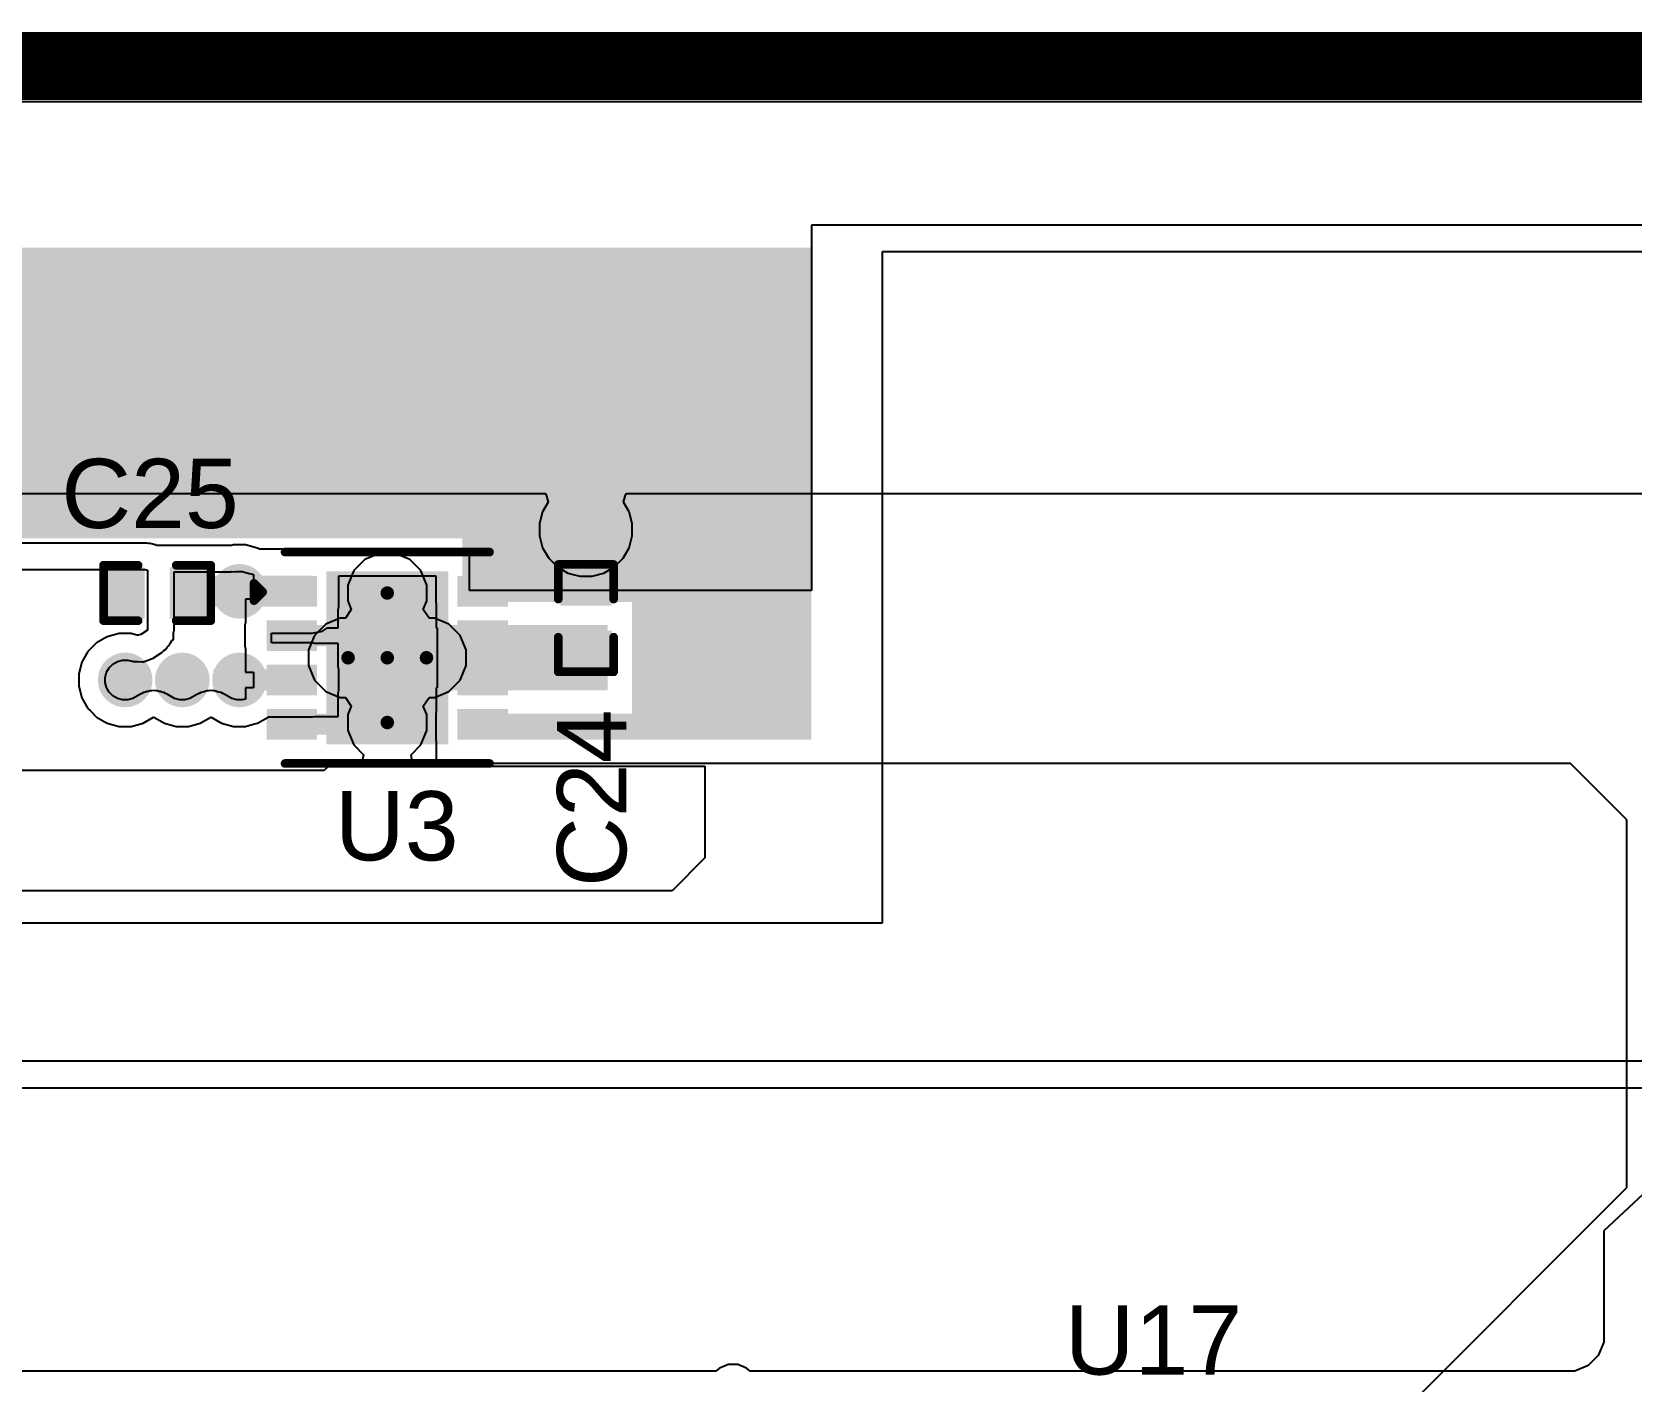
# Model space of a CAD drawing. Header units: millimetres. Extents: x -1.62 to 7.16, y -0.1 to 4.29.
# Drawn here: x 2.41 to 3.334, y 3.496 to 4.276 of the extents above; entities that cross this region are included whole.
import ezdxf

# ---------------------------------------------------------------- set-up
doc = ezdxf.new("R2010")
doc.units = ezdxf.units.MM
doc.header["$MEASUREMENT"] = 0
for name, color, linetype in [('BottomLayer', 5, 'Continuous'), ('BottomSolder', 6, 'Continuous'), ('Mechanical2', 216, 'Continuous'), ('MultiLayer', 9, 'Continuous'), ('PadHoleLayer', 156, 'Continuous'), ('TopLayer', 1, 'Continuous'), ('TopOverlay', 2, 'Continuous'), ('TopPaste', 8, 'Continuous'), ('TopSolder', 216, 'Continuous'), ('ViaHoleLayer', 16, 'Continuous')]:
    doc.layers.add(name, color=color, linetype=linetype)
doc.styles.add('Arial', font='', dxfattribs={"height": 0.2})
doc.styles.get('Arial').set_extended_font_data('Arial')

# ---------------------------------------------------------------- blocks, each defined once
blk = doc.blocks.new('8_SON__3_3__83')
at = {"layer": 'BottomLayer'}
h = blk.add_hatch(color=5, dxfattribs=at)
edge = h.paths.add_edge_path()
edge.add_arc((0, 0.0374), 0.00787, 0, 360)
h = blk.add_hatch(color=5, dxfattribs=at)
edge = h.paths.add_edge_path()
edge.add_arc((-0.02264, 0), 0.00787, 0, 360)
h = blk.add_hatch(color=5, dxfattribs=at)
edge = h.paths.add_edge_path()
edge.add_arc((0, 0), 0.00787, 0, 360)
h = blk.add_hatch(color=5, dxfattribs=at)
edge = h.paths.add_edge_path()
edge.add_arc((0.02264, 0), 0.00787, 0, 360)
h = blk.add_hatch(color=5, dxfattribs=at)
edge = h.paths.add_edge_path()
edge.add_arc((0, -0.0374), 0.00787, 0, 360)
at = {"layer": 'BottomSolder'}
h = blk.add_hatch(color=6, dxfattribs=at)
edge = h.paths.add_edge_path()
edge.add_arc((0, 0.0374), 0.00787, 0, 360)
h = blk.add_hatch(color=6, dxfattribs=at)
edge = h.paths.add_edge_path()
edge.add_arc((-0.02264, 0), 0.00787, 0, 360)
h = blk.add_hatch(color=6, dxfattribs=at)
edge = h.paths.add_edge_path()
edge.add_arc((0, 0), 0.00787, 0, 360)
h = blk.add_hatch(color=6, dxfattribs=at)
edge = h.paths.add_edge_path()
edge.add_arc((0.02264, 0), 0.00787, 0, 360)
h = blk.add_hatch(color=6, dxfattribs=at)
edge = h.paths.add_edge_path()
edge.add_arc((0, -0.0374), 0.00787, 0, 360)
at = {"layer": 'MultiLayer'}
h = blk.add_hatch(color=9, dxfattribs=at)
edge = h.paths.add_edge_path()
edge.add_arc((0, 0.0374), 0.00787, 0, 360)
h = blk.add_hatch(color=9, dxfattribs=at)
edge = h.paths.add_edge_path()
edge.add_arc((-0.02264, 0), 0.00787, 0, 360)
h = blk.add_hatch(color=9, dxfattribs=at)
edge = h.paths.add_edge_path()
edge.add_arc((0, 0), 0.00787, 0, 360)
h = blk.add_hatch(color=9, dxfattribs=at)
edge = h.paths.add_edge_path()
edge.add_arc((0.02264, 0), 0.00787, 0, 360)
h = blk.add_hatch(color=9, dxfattribs=at)
edge = h.paths.add_edge_path()
edge.add_arc((0, -0.0374), 0.00787, 0, 360)
at = {"layer": 'PadHoleLayer'}
h = blk.add_hatch(color=156, dxfattribs=at)
edge = h.paths.add_edge_path()
edge.add_arc((0, 0.0374), 0.00394, 0, 360)
h = blk.add_hatch(color=156, dxfattribs=at)
edge = h.paths.add_edge_path()
edge.add_arc((-0.02264, 0), 0.00394, 0, 360)
h = blk.add_hatch(color=156, dxfattribs=at)
edge = h.paths.add_edge_path()
edge.add_arc((0, 0), 0.00394, 0, 360)
h = blk.add_hatch(color=156, dxfattribs=at)
edge = h.paths.add_edge_path()
edge.add_arc((0.02264, 0), 0.00394, 0, 360)
h = blk.add_hatch(color=156, dxfattribs=at)
edge = h.paths.add_edge_path()
edge.add_arc((0, -0.0374), 0.00394, 0, 360)
at = {"layer": 'TopLayer'}
for points in [[(-0.03248, 0.04724), (0.03248, 0.04724), (0.03248, -0.04724), (-0.03248, -0.04724)], [(-0.06693, 0.04449), (-0.04331, 0.04449), (-0.04331, 0.03228), (-0.06693, 0.03228)], [(0.04331, 0.04449), (0.06693, 0.04449), (0.06693, 0.03228), (0.04331, 0.03228)], [(-0.06693, 0.0189), (-0.04331, 0.0189), (-0.04331, 0.00669), (-0.06693, 0.00669)], [(0.04331, 0.0189), (0.06693, 0.0189), (0.06693, 0.00669), (0.04331, 0.00669)], [(-0.06693, -0.00669), (-0.04331, -0.00669), (-0.04331, -0.0189), (-0.06693, -0.0189)], [(0.04331, -0.00669), (0.06693, -0.00669), (0.06693, -0.0189), (0.04331, -0.0189)], [(-0.06693, -0.03228), (-0.04331, -0.03228), (-0.04331, -0.04449), (-0.06693, -0.04449)], [(0.04331, -0.03228), (0.06693, -0.03228), (0.06693, -0.04449), (0.04331, -0.04449)]]:
    blk.add_hatch(color=1, dxfattribs=at).paths.add_polyline_path(points)
h = blk.add_hatch(color=1, dxfattribs=at)
edge = h.paths.add_edge_path()
edge.add_arc((0, 0.0374), 0.00787, 0, 360)
h = blk.add_hatch(color=1, dxfattribs=at)
edge = h.paths.add_edge_path()
edge.add_arc((-0.02264, 0), 0.00787, 0, 360)
h = blk.add_hatch(color=1, dxfattribs=at)
edge = h.paths.add_edge_path()
edge.add_arc((0, 0), 0.00787, 0, 360)
h = blk.add_hatch(color=1, dxfattribs=at)
edge = h.paths.add_edge_path()
edge.add_arc((0.02264, 0), 0.00787, 0, 360)
h = blk.add_hatch(color=1, dxfattribs=at)
edge = h.paths.add_edge_path()
edge.add_arc((0, -0.0374), 0.00787, 0, 360)
at = {"layer": 'TopPaste'}
for points in [[(-0.03248, 0.04724), (0.03248, 0.04724), (0.03248, -0.04724), (-0.03248, -0.04724)], [(-0.06693, 0.04449), (-0.04331, 0.04449), (-0.04331, 0.03228), (-0.06693, 0.03228)], [(0.04331, 0.04449), (0.06693, 0.04449), (0.06693, 0.03228), (0.04331, 0.03228)], [(-0.06693, 0.0189), (-0.04331, 0.0189), (-0.04331, 0.00669), (-0.06693, 0.00669)], [(0.04331, 0.0189), (0.06693, 0.0189), (0.06693, 0.00669), (0.04331, 0.00669)], [(-0.06693, -0.00669), (-0.04331, -0.00669), (-0.04331, -0.0189), (-0.06693, -0.0189)], [(0.04331, -0.00669), (0.06693, -0.00669), (0.06693, -0.0189), (0.04331, -0.0189)], [(-0.06693, -0.03228), (-0.04331, -0.03228), (-0.04331, -0.04449), (-0.06693, -0.04449)], [(0.04331, -0.03228), (0.06693, -0.03228), (0.06693, -0.04449), (0.04331, -0.04449)]]:
    blk.add_hatch(color=8, dxfattribs=at).paths.add_polyline_path(points)
at = {"layer": 'TopSolder'}
for points in [[(-0.06968, 0.04724), (-0.04055, 0.04724), (-0.04055, 0.02953), (-0.06968, 0.02953)], [(-0.03524, 0.05), (0.03524, 0.05), (0.03524, -0.05), (-0.03524, -0.05)], [(0.04055, 0.04724), (0.06968, 0.04724), (0.06968, 0.02953), (0.04055, 0.02953)], [(-0.06968, 0.02165), (-0.04055, 0.02165), (-0.04055, 0.00394), (-0.06968, 0.00394)], [(0.04055, 0.02165), (0.06968, 0.02165), (0.06968, 0.00394), (0.04055, 0.00394)], [(-0.06968, -0.00394), (-0.04055, -0.00394), (-0.04055, -0.02165), (-0.06968, -0.02165)], [(0.04055, -0.00394), (0.06968, -0.00394), (0.06968, -0.02165), (0.04055, -0.02165)], [(-0.06968, -0.02953), (-0.04055, -0.02953), (-0.04055, -0.04724), (-0.06968, -0.04724)], [(0.04055, -0.02953), (0.06968, -0.02953), (0.06968, -0.04724), (0.04055, -0.04724)]]:
    blk.add_hatch(color=216, dxfattribs=at).paths.add_polyline_path(points)
h = blk.add_hatch(color=216, dxfattribs=at)
edge = h.paths.add_edge_path()
edge.add_arc((0, 0.0374), 0.00787, 0, 360)
h = blk.add_hatch(color=216, dxfattribs=at)
edge = h.paths.add_edge_path()
edge.add_arc((-0.02264, 0), 0.00787, 0, 360)
h = blk.add_hatch(color=216, dxfattribs=at)
edge = h.paths.add_edge_path()
edge.add_arc((0, 0), 0.00787, 0, 360)
h = blk.add_hatch(color=216, dxfattribs=at)
edge = h.paths.add_edge_path()
edge.add_arc((0.02264, 0), 0.00787, 0, 360)
h = blk.add_hatch(color=216, dxfattribs=at)
edge = h.paths.add_edge_path()
edge.add_arc((0, -0.0374), 0.00787, 0, 360)
at = {"layer": 'TopOverlay', "const_width": 0.005}
for points in [[(-0.05906, 0.06106), (0.05906, 0.06106)], [(-0.077, 0.033), (-0.077, 0.043)], [(-0.077, 0.043), (-0.072, 0.038)], [(-0.077, 0.033), (-0.072, 0.038)], [(-0.05906, -0.06105), (0.05906, -0.06105)]]:
    blk.add_lwpolyline(points, dxfattribs=at)
at = {"layer": 'TopOverlay', "const_width": 0.0025}
for points in [[(-0.06031, 0.06106, 1), (-0.05781, 0.06106, 1)], [(0.05781, 0.06106, 1), (0.06031, 0.06106, 1)], [(-0.07825, 0.043, 1), (-0.07575, 0.043, 1)], [(-0.07825, 0.043, 1), (-0.07575, 0.043, 1)], [(-0.07325, 0.038, 1), (-0.07075, 0.038, 1)], [(-0.07325, 0.038, 1), (-0.07075, 0.038, 1)], [(-0.07825, 0.033, 1), (-0.07575, 0.033, 1)], [(-0.07825, 0.033, 1), (-0.07575, 0.033, 1)], [(-0.06031, -0.06105, 1), (-0.05781, -0.06105, 1)], [(0.05781, -0.06105, 1), (0.06031, -0.06105, 1)]]:
    blk.add_lwpolyline(points, format="xyb", close=True, dxfattribs=at)
blk = doc.blocks.new('C___0402_207')
at = {"layer": 'TopLayer'}
for points in [[(-0.0275, -0.0125), (-0.0275, 0.0125), (-0.0095, 0.0125), (-0.0095, -0.0125)], [(0.0095, -0.0125), (0.0095, 0.0125), (0.0275, 0.0125), (0.0275, -0.0125)]]:
    blk.add_hatch(color=1, dxfattribs=at).paths.add_polyline_path(points)
at = {"layer": 'TopPaste'}
for points in [[(-0.0275, -0.0125), (-0.0275, 0.0125), (-0.0095, 0.0125), (-0.0095, -0.0125)], [(0.0095, -0.0125), (0.0095, 0.0125), (0.0275, 0.0125), (0.0275, -0.0125)]]:
    blk.add_hatch(color=8, dxfattribs=at).paths.add_polyline_path(points)
at = {"layer": 'TopSolder'}
for points in [[(-0.02986, -0.01486), (-0.02986, 0.01486), (-0.00714, 0.01486), (-0.00714, -0.01486)], [(0.00714, -0.01486), (0.00714, 0.01486), (0.02986, 0.01486), (0.02986, -0.01486)]]:
    blk.add_hatch(color=216, dxfattribs=at).paths.add_polyline_path(points)
at = {"layer": 'TopOverlay', "const_width": 0.005}
for points in [[(-0.031, 0.016), (-0.011, 0.016)], [(-0.031, -0.016), (-0.031, 0.016)], [(0.011, 0.016), (0.031, 0.016)], [(0.031, -0.016), (0.031, 0.016)], [(-0.031, -0.016), (-0.011, -0.016)], [(0.011, -0.016), (0.031, -0.016)]]:
    blk.add_lwpolyline(points, dxfattribs=at)
at = {"layer": 'TopOverlay', "const_width": 0.0025}
for points in [[(-0.03225, 0.016, 1), (-0.02975, 0.016, 1)], [(-0.03225, 0.016, 1), (-0.02975, 0.016, 1)], [(-0.01225, 0.016, 1), (-0.00975, 0.016, 1)], [(0.00975, 0.016, 1), (0.01225, 0.016, 1)], [(0.02975, 0.016, 1), (0.03225, 0.016, 1)], [(0.02975, 0.016, 1), (0.03225, 0.016, 1)], [(-0.03225, -0.016, 1), (-0.02975, -0.016, 1)], [(-0.03225, -0.016, 1), (-0.02975, -0.016, 1)], [(-0.01225, -0.016, 1), (-0.00975, -0.016, 1)], [(0.00975, -0.016, 1), (0.01225, -0.016, 1)], [(0.02975, -0.016, 1), (0.03225, -0.016, 1)], [(0.02975, -0.016, 1), (0.03225, -0.016, 1)]]:
    blk.add_lwpolyline(points, format="xyb", close=True, dxfattribs=at)
blk = doc.blocks.new('C___0402_208')
at = {"layer": 'TopLayer'}
for points in [[(-0.0275, -0.0125), (-0.0275, 0.0125), (-0.0095, 0.0125), (-0.0095, -0.0125)], [(0.0095, -0.0125), (0.0095, 0.0125), (0.0275, 0.0125), (0.0275, -0.0125)]]:
    blk.add_hatch(color=1, dxfattribs=at).paths.add_polyline_path(points)
at = {"layer": 'TopPaste'}
for points in [[(-0.0275, -0.0125), (-0.0275, 0.0125), (-0.0095, 0.0125), (-0.0095, -0.0125)], [(0.0095, -0.0125), (0.0095, 0.0125), (0.0275, 0.0125), (0.0275, -0.0125)]]:
    blk.add_hatch(color=8, dxfattribs=at).paths.add_polyline_path(points)
at = {"layer": 'TopSolder'}
for points in [[(-0.02986, -0.01486), (-0.02986, 0.01486), (-0.00714, 0.01486), (-0.00714, -0.01486)], [(0.00714, -0.01486), (0.00714, 0.01486), (0.02986, 0.01486), (0.02986, -0.01486)]]:
    blk.add_hatch(color=216, dxfattribs=at).paths.add_polyline_path(points)
at = {"layer": 'TopOverlay', "const_width": 0.005}
for points in [[(-0.011, 0.016), (-0.031, 0.016)], [(-0.031, -0.016), (-0.031, 0.016)], [(0.031, 0.016), (0.011, 0.016)], [(0.031, -0.016), (0.031, 0.016)], [(-0.011, -0.016), (-0.031, -0.016)], [(0.031, -0.016), (0.011, -0.016)]]:
    blk.add_lwpolyline(points, dxfattribs=at)
at = {"layer": 'TopOverlay', "const_width": 0.0025}
for points in [[(-0.03225, 0.016, 1), (-0.02975, 0.016, 1)], [(-0.03225, 0.016, 1), (-0.02975, 0.016, 1)], [(-0.01225, 0.016, 1), (-0.00975, 0.016, 1)], [(0.00975, 0.016, 1), (0.01225, 0.016, 1)], [(0.02975, 0.016, 1), (0.03225, 0.016, 1)], [(0.02975, 0.016, 1), (0.03225, 0.016, 1)], [(-0.03225, -0.016, 1), (-0.02975, -0.016, 1)], [(-0.03225, -0.016, 1), (-0.02975, -0.016, 1)], [(-0.01225, -0.016, 1), (-0.00975, -0.016, 1)], [(0.00975, -0.016, 1), (0.01225, -0.016, 1)], [(0.02975, -0.016, 1), (0.03225, -0.016, 1)], [(0.02975, -0.016, 1), (0.03225, -0.016, 1)]]:
    blk.add_lwpolyline(points, format="xyb", close=True, dxfattribs=at)

msp = doc.modelspace()

# ---------------------------------------------------------------- hatches: boundary and pattern name
at = {"layer": 'BottomLayer'}
h = msp.add_hatch(color=5, dxfattribs=at)
edge = h.paths.add_edge_path()
edge.add_arc((2.72974, 3.988), 0.01181, 0, 360)
h = msp.add_hatch(color=5, dxfattribs=at)
edge = h.paths.add_edge_path()
edge.add_arc((2.52965, 3.95243), 0.01181, 0, 360)
h = msp.add_hatch(color=5, dxfattribs=at)
edge = h.paths.add_edge_path()
edge.add_arc((2.46356, 3.90125), 0.01181, 0, 360)
h = msp.add_hatch(color=5, dxfattribs=at)
edge = h.paths.add_edge_path()
edge.add_arc((2.49656, 3.90125), 0.01181, 0, 360)
h = msp.add_hatch(color=5, dxfattribs=at)
edge = h.paths.add_edge_path()
edge.add_arc((2.52965, 3.90125), 0.01181, 0, 360)
at = {"layer": 'BottomSolder'}
h = msp.add_hatch(color=6, dxfattribs=at)
edge = h.paths.add_edge_path()
edge.add_arc((2.72974, 3.988), 0.01581, 0, 360)
h = msp.add_hatch(color=6, dxfattribs=at)
edge = h.paths.add_edge_path()
edge.add_arc((2.52965, 3.95243), 0.01581, 0, 360)
h = msp.add_hatch(color=6, dxfattribs=at)
edge = h.paths.add_edge_path()
edge.add_arc((2.46356, 3.90125), 0.01581, 0, 360)
h = msp.add_hatch(color=6, dxfattribs=at)
edge = h.paths.add_edge_path()
edge.add_arc((2.49656, 3.90125), 0.01581, 0, 360)
h = msp.add_hatch(color=6, dxfattribs=at)
edge = h.paths.add_edge_path()
edge.add_arc((2.52965, 3.90125), 0.01581, 0, 360)
at = {"layer": 'TopLayer'}
for points in [[(2.06786, 3.983), (2.79842, 3.983), (2.79842, 4.151), (2.06786, 4.151)], [(2.65831, 3.94634), (2.77842, 3.94634), (2.77842, 4.151), (2.65831, 4.151)], [(2.75642, 3.86681), (2.86, 3.86681), (2.86, 4.151), (2.75642, 4.151)], [(2.50156, 3.9435), (2.57169, 3.9435), (2.57169, 3.9615), (2.50156, 3.9615)], [(2.65831, 3.94634), (2.72226, 3.94634), (2.72226, 3.96445), (2.65831, 3.96445)], [(2.54807, 3.92075), (2.59236, 3.92075), (2.59236, 3.93295), (2.54807, 3.93295)], [(2.63764, 3.89516), (2.74226, 3.89516), (2.74226, 3.93295), (2.63764, 3.93295)], [(2.68193, 3.93295), (2.63764, 3.93295), (2.63764, 3.92075), (2.68193, 3.92075)], [(2.57169, 3.90736), (2.5146, 3.90736), (2.5146, 3.89516), (2.57169, 3.89516)], [(2.68193, 3.90736), (2.63764, 3.90736), (2.63764, 3.89516), (2.68193, 3.89516)], [(2.54807, 3.86957), (2.59236, 3.86957), (2.59236, 3.88177), (2.54807, 3.88177)], [(2.65831, 3.86681), (2.77842, 3.86681), (2.77842, 3.88177), (2.65831, 3.88177)]]:
    msp.add_hatch(color=1, dxfattribs=at).paths.add_polyline_path(points)
h = msp.add_hatch(color=1, dxfattribs=at)
edge = h.paths.add_edge_path()
edge.add_arc((2.72974, 3.988), 0.01181, 0, 360)
h = msp.add_hatch(color=1, dxfattribs=at)
edge = h.paths.add_edge_path()
edge.add_arc((2.52965, 3.95243), 0.01181, 0, 360)
h = msp.add_hatch(color=1, dxfattribs=at)
edge = h.paths.add_edge_path()
edge.add_arc((2.46356, 3.90125), 0.01181, 0, 360)
h = msp.add_hatch(color=1, dxfattribs=at)
edge = h.paths.add_edge_path()
edge.add_arc((2.49656, 3.90125), 0.01181, 0, 360)
h = msp.add_hatch(color=1, dxfattribs=at)
edge = h.paths.add_edge_path()
edge.add_arc((2.52965, 3.90125), 0.01181, 0, 360)
at = {"layer": 'TopSolder'}
h = msp.add_hatch(color=216, dxfattribs=at)
edge = h.paths.add_edge_path()
edge.add_arc((2.72974, 3.988), 0.01581, 0, 360)
h = msp.add_hatch(color=216, dxfattribs=at)
edge = h.paths.add_edge_path()
edge.add_arc((2.52965, 3.95243), 0.01581, 0, 360)
h = msp.add_hatch(color=216, dxfattribs=at)
edge = h.paths.add_edge_path()
edge.add_arc((2.46356, 3.90125), 0.01581, 0, 360)
h = msp.add_hatch(color=216, dxfattribs=at)
edge = h.paths.add_edge_path()
edge.add_arc((2.49656, 3.90125), 0.01581, 0, 360)
h = msp.add_hatch(color=216, dxfattribs=at)
edge = h.paths.add_edge_path()
edge.add_arc((2.52965, 3.90125), 0.01581, 0, 360)
at = {"layer": 'ViaHoleLayer'}
h = msp.add_hatch(color=16, dxfattribs=at)
edge = h.paths.add_edge_path()
edge.add_arc((2.72974, 3.988), 0.00591, 0, 360)
h = msp.add_hatch(color=16, dxfattribs=at)
edge = h.paths.add_edge_path()
edge.add_arc((2.52965, 3.95243), 0.00591, 0, 360)
h = msp.add_hatch(color=16, dxfattribs=at)
edge = h.paths.add_edge_path()
edge.add_arc((2.46356, 3.90125), 0.00591, 0, 360)
h = msp.add_hatch(color=16, dxfattribs=at)
edge = h.paths.add_edge_path()
edge.add_arc((2.49656, 3.90125), 0.00591, 0, 360)
h = msp.add_hatch(color=16, dxfattribs=at)
edge = h.paths.add_edge_path()
edge.add_arc((2.52965, 3.90125), 0.00591, 0, 360)

# ---------------------------------------------------------------- linework, layer by layer
at = {"layer": 'BottomLayer'}
for p, q in [((1.63948, 4.009), (2.70641, 4.009)), ((2.70802, 4.004), (2.70476, 3.99835)), ((2.70641, 4.009), (2.70705, 4.00746)), ((2.70705, 4.00746), (2.70802, 4.004)), ((2.75146, 4.004), (2.75244, 4.00746)), ((2.75473, 3.99835), (2.75146, 4.004)), ((2.75244, 4.00746), (2.75308, 4.009)), ((2.75308, 4.009), (3.38569, 4.009)), ((2.70476, 3.99835), (2.70293, 3.99153)), ((2.75655, 3.99153), (2.75473, 3.99835)), ((2.70293, 3.99153), (2.70293, 3.98447)), ((2.70293, 3.98447), (2.70476, 3.97765)), ((2.75473, 3.97765), (2.75655, 3.98447)), ((2.75655, 3.98447), (2.75655, 3.99153)), ((2.70476, 3.97765), (2.70829, 3.97154)), ((2.7512, 3.97154), (2.75473, 3.97765)), ((2.60204, 3.97085), (2.59561, 3.96441)), ((2.61045, 3.97433), (2.60204, 3.97085)), ((2.61955, 3.97433), (2.61045, 3.97433)), ((2.62796, 3.97085), (2.61955, 3.97433)), ((2.63439, 3.96441), (2.62796, 3.97085)), ((2.70829, 3.97154), (2.71328, 3.96655)), ((2.71328, 3.96655), (2.71939, 3.96302)), ((2.74009, 3.96302), (2.7462, 3.96655)), ((2.7462, 3.96655), (2.7512, 3.97154)), ((2.59561, 3.96441), (2.59213, 3.95601)), ((2.63787, 3.95601), (2.63439, 3.96441)), ((2.71939, 3.96302), (2.72621, 3.96119)), ((2.72621, 3.96119), (2.73327, 3.96119)), ((2.73327, 3.96119), (2.74009, 3.96302)), ((2.59213, 3.95601), (2.59213, 3.94691)), ((2.59213, 3.94691), (2.59419, 3.94193)), ((2.63581, 3.94193), (2.63787, 3.94691)), ((2.63787, 3.94691), (2.63787, 3.95601)), ((2.59419, 3.94193), (2.59085, 3.93693)), ((2.63915, 3.93693), (2.63581, 3.94193)), ((2.57941, 3.93345), (2.57297, 3.92701)), ((2.58781, 3.93693), (2.57941, 3.93345)), ((2.59085, 3.93693), (2.58781, 3.93693)), ((2.64219, 3.93693), (2.63915, 3.93693)), ((2.65059, 3.93345), (2.64219, 3.93693)), ((2.65703, 3.92701), (2.65059, 3.93345)), ((2.57297, 3.92701), (2.56949, 3.9186)), ((2.66051, 3.9186), (2.65703, 3.92701)), ((2.56949, 3.9186), (2.56949, 3.90951)), ((2.66051, 3.90951), (2.66051, 3.9186)), ((2.56949, 3.90951), (2.57297, 3.9011)), ((2.57297, 3.9011), (2.57941, 3.89466)), ((2.65059, 3.89466), (2.65703, 3.9011)), ((2.65703, 3.9011), (2.66051, 3.90951)), ((2.57941, 3.89466), (2.58781, 3.89118)), ((2.64219, 3.89118), (2.65059, 3.89466)), ((2.58781, 3.89118), (2.59085, 3.89118)), ((2.59085, 3.89118), (2.59419, 3.88618)), ((2.59419, 3.88618), (2.59213, 3.8812)), ((2.63581, 3.88618), (2.63915, 3.89118)), ((2.63787, 3.8812), (2.63581, 3.88618)), ((2.63915, 3.89118), (2.64219, 3.89118)), ((2.59213, 3.8812), (2.59213, 3.8721)), ((2.63787, 3.8721), (2.63787, 3.8812)), ((2.59213, 3.8721), (2.59561, 3.8637)), ((2.59561, 3.8637), (2.6013, 3.858)), ((2.6287, 3.858), (2.63439, 3.8637)), ((2.63439, 3.8637), (2.63787, 3.8721)), ((2.60058, 3.85451), (2.59977, 3.853)), ((2.6013, 3.858), (2.60058, 3.85451)), ((2.62942, 3.85451), (2.6287, 3.858)), ((2.63023, 3.853), (2.62942, 3.85451)), ((2.57852, 3.849), (2.23111, 3.849)), ((2.58252, 3.853), (2.57852, 3.849)), ((2.59977, 3.853), (2.58252, 3.853)), ((3.29851, 3.853), (2.63023, 3.853)), ((3.331, 3.82052), (3.29851, 3.853)), ((3.331, 3.60799), (3.331, 3.82052)), ((3.19, 3.46699), (3.331, 3.60799))]:
    msp.add_line(p, q, dxfattribs=at)
at = {"layer": 'Mechanical2', "const_width": 0.03937}
msp.add_lwpolyline([(-1.51777, 4.25584), (7.04414, 4.25584)], dxfattribs=at)
at = {"layer": 'TopLayer'}
for p, q in [((1.861, 4.23545), (5.84, 4.23545)), ((5.411, 4.164), (2.86, 4.164)), ((2.86, 4.164), (2.86, 3.953)), ((2.901, 3.761), (2.901, 4.14871)), ((2.901, 4.14871), (5.38358, 4.14871)), ((2.47505, 3.98029), (2.27601, 3.98029)), ((2.47562, 3.98018), (2.47505, 3.98029)), ((2.47616, 3.98025), (2.47562, 3.98018)), ((2.47707, 3.98), (2.47616, 3.98025)), ((2.47803, 3.98), (2.47707, 3.98)), ((2.47806, 3.98), (2.47803, 3.98)), ((2.47806, 3.97999), (2.47806, 3.98)), ((2.47954, 3.9797), (2.47806, 3.97999)), ((2.47806, 3.97999), (2.47806, 3.97999)), ((2.48043, 3.97933), (2.47954, 3.9797)), ((2.48139, 3.97921), (2.48043, 3.97933)), ((2.48176, 3.979), (2.48139, 3.97921)), ((2.48139, 3.97921), (2.48139, 3.97921)), ((2.52456, 3.979), (2.48176, 3.979)), ((2.52494, 3.97892), (2.52456, 3.979)), ((2.52612, 3.97924), (2.52494, 3.97892)), ((2.53318, 3.97924), (2.52612, 3.97924)), ((2.53512, 3.97872), (2.53318, 3.97924)), ((2.53847, 3.97782), (2.53512, 3.97872)), ((2.53512, 3.97872), (2.53512, 3.97872)), ((2.53999, 3.97741), (2.53847, 3.97782)), ((2.54043, 3.97716), (2.53999, 3.97741)), ((2.54109, 3.97689), (2.54043, 3.97716)), ((2.5418, 3.97679), (2.54109, 3.97689)), ((2.57169, 3.97679), (2.5418, 3.97679)), ((2.57418, 3.9763), (2.57169, 3.97679)), ((2.58551, 3.9763), (2.57418, 3.9763)), ((2.58699, 3.97659), (2.58551, 3.9763)), ((2.64301, 3.97659), (2.58699, 3.97659)), ((2.64449, 3.9763), (2.64301, 3.97659)), ((2.66248, 3.9763), (2.64449, 3.9763)), ((2.66248, 3.953), (2.66248, 3.9763)), ((2.27601, 3.965), (2.47505, 3.965)), ((2.47505, 3.965), (2.47508, 3.96499)), ((2.47508, 3.96499), (2.47508, 3.96499)), ((2.47508, 3.96499), (2.47655, 3.9647)), ((2.47655, 3.9647), (2.47656, 3.9647)), ((2.47656, 3.9647), (2.47656, 3.93012)), ((2.49185, 3.93002), (2.49185, 3.96371)), ((2.49185, 3.96371), (2.52273, 3.96371)), ((2.52273, 3.96371), (2.52273, 3.9637)), ((2.52273, 3.9637), (2.52276, 3.96371)), ((2.52276, 3.96371), (2.52456, 3.96371)), ((2.52456, 3.96371), (2.52509, 3.96381)), ((2.52509, 3.96381), (2.52672, 3.9637)), ((2.52672, 3.9637), (2.52743, 3.96395)), ((2.52743, 3.96395), (2.53116, 3.96395)), ((2.53116, 3.96395), (2.53472, 3.96299)), ((2.53472, 3.96299), (2.53521, 3.96266)), ((2.53521, 3.96266), (2.53718, 3.96227)), ((2.53718, 3.96227), (2.53765, 3.96211)), ((2.53765, 3.96211), (2.53765, 3.94795)), ((2.58699, 3.9435), (2.58699, 3.9613)), ((2.58699, 3.9613), (2.64301, 3.9613)), ((2.64301, 3.9613), (2.64301, 3.94634)), ((2.53765, 3.94795), (2.53307, 3.94795)), ((2.53307, 3.94795), (2.53307, 3.93443)), ((2.86, 3.953), (2.66248, 3.953)), ((2.58669, 3.94202), (2.58699, 3.9435)), ((2.58669, 3.93134), (2.58669, 3.94202)), ((2.64301, 3.94634), (2.64331, 3.94486)), ((2.64331, 3.94486), (2.64331, 3.93134)), ((2.47528, 3.92922), (2.47262, 3.92753)), ((2.47542, 3.92935), (2.47528, 3.92922)), ((2.47652, 3.93005), (2.47542, 3.92935)), ((2.47656, 3.93012), (2.47652, 3.93005)), ((2.49156, 3.92854), (2.49185, 3.93002)), ((2.49156, 3.9245), (2.49156, 3.92854)), ((2.53307, 3.93443), (2.53278, 3.93295)), ((2.53278, 3.93295), (2.53278, 3.92075)), ((2.57169, 3.92821), (2.57755, 3.92937)), ((2.57755, 3.92937), (2.58049, 3.93134)), ((2.58049, 3.93134), (2.58669, 3.93134)), ((2.64331, 3.93134), (2.64378, 3.93134)), ((2.64378, 3.93134), (2.64378, 3.89677)), ((2.44567, 3.92128), (2.4421, 3.91771)), ((2.44709, 3.9227), (2.44567, 3.92128)), ((2.44567, 3.92128), (2.44567, 3.92128)), ((2.45146, 3.92522), (2.44709, 3.9227)), ((2.45321, 3.92623), (2.45146, 3.92522)), ((2.45146, 3.92522), (2.45146, 3.92522)), ((2.46003, 3.92806), (2.45321, 3.92623)), ((2.46708, 3.92806), (2.46003, 3.92806)), ((2.47034, 3.92719), (2.46708, 3.92806)), ((2.47126, 3.92716), (2.47034, 3.92719)), ((2.47152, 3.9271), (2.47126, 3.92716)), ((2.47174, 3.92724), (2.47152, 3.9271)), ((2.47262, 3.92753), (2.47174, 3.92724)), ((2.48596, 3.91826), (2.48737, 3.91921)), ((2.48737, 3.91921), (2.4881, 3.9203)), ((2.4881, 3.9203), (2.48905, 3.9212)), ((2.48905, 3.9212), (2.48974, 3.92275)), ((2.48974, 3.92275), (2.49068, 3.92417)), ((2.49068, 3.92417), (2.49075, 3.9245)), ((2.49075, 3.9245), (2.49156, 3.9245)), ((2.53278, 3.92075), (2.53307, 3.91927)), ((2.53307, 3.91927), (2.53307, 3.90575)), ((2.54807, 3.92266), (2.54807, 3.92821)), ((2.54807, 3.92821), (2.57169, 3.92821)), ((2.57169, 3.92266), (2.54807, 3.92266)), ((2.57317, 3.92236), (2.57169, 3.92266)), ((2.58669, 3.92236), (2.57317, 3.92236)), ((2.58669, 3.90884), (2.58669, 3.92236)), ((2.43857, 3.9116), (2.43674, 3.90478)), ((2.43958, 3.91334), (2.43857, 3.9116)), ((2.4421, 3.91771), (2.43958, 3.91334)), ((2.43958, 3.91334), (2.43958, 3.91334)), ((2.45434, 3.90832), (2.45648, 3.91046)), ((2.45648, 3.91046), (2.45911, 3.91198)), ((2.45911, 3.91198), (2.46204, 3.91276)), ((2.46204, 3.91276), (2.46507, 3.91276)), ((2.46507, 3.91276), (2.4676, 3.91209)), ((2.4676, 3.91209), (2.46791, 3.91207)), ((2.46791, 3.91207), (2.46819, 3.91194)), ((2.46819, 3.91194), (2.47087, 3.91187)), ((2.47087, 3.91187), (2.47355, 3.9117)), ((2.47355, 3.9117), (2.47384, 3.9118)), ((2.47384, 3.9118), (2.47415, 3.91179)), ((2.47415, 3.91179), (2.47666, 3.91275)), ((2.47666, 3.91275), (2.4792, 3.91362)), ((2.4792, 3.91362), (2.47943, 3.91382)), ((2.47943, 3.91382), (2.47972, 3.91393)), ((2.47972, 3.91393), (2.48472, 3.91709)), ((2.48472, 3.91709), (2.48596, 3.91826)), ((2.43674, 3.90478), (2.43674, 3.89772)), ((2.45204, 3.90276), (2.45282, 3.90569)), ((2.45204, 3.89973), (2.45204, 3.90276)), ((2.45282, 3.90569), (2.45434, 3.90832)), ((2.53307, 3.90575), (2.53765, 3.90575)), ((2.53765, 3.90575), (2.53765, 3.89677)), ((2.58699, 3.90736), (2.58669, 3.90884)), ((2.58699, 3.89516), (2.58699, 3.90736)), ((2.43674, 3.89772), (2.43857, 3.8909)), ((2.45282, 3.8968), (2.45204, 3.89973)), ((2.45434, 3.89418), (2.45282, 3.8968)), ((2.45648, 3.89203), (2.45434, 3.89418)), ((2.45911, 3.89052), (2.45648, 3.89203)), ((2.47237, 3.89304), (2.468, 3.89052)), ((2.47329, 3.89335), (2.47237, 3.89304)), ((2.4742, 3.89396), (2.47329, 3.89335)), ((2.47538, 3.8942), (2.4742, 3.89396)), ((2.47613, 3.89457), (2.47538, 3.8942)), ((2.47705, 3.89463), (2.47613, 3.89457)), ((2.47802, 3.89496), (2.47705, 3.89463)), ((2.47891, 3.8949), (2.47802, 3.89496)), ((2.48006, 3.89512), (2.47891, 3.8949)), ((2.4812, 3.8949), (2.48006, 3.89512)), ((2.48209, 3.89496), (2.4812, 3.8949)), ((2.48306, 3.89463), (2.48209, 3.89496)), ((2.48398, 3.89457), (2.48306, 3.89463)), ((2.48473, 3.8942), (2.48398, 3.89457)), ((2.48591, 3.89396), (2.48473, 3.8942)), ((2.48682, 3.89335), (2.48591, 3.89396)), ((2.48774, 3.89304), (2.48682, 3.89335)), ((2.49211, 3.89052), (2.48774, 3.89304)), ((2.50537, 3.89304), (2.501, 3.89052)), ((2.50624, 3.89333), (2.50537, 3.89304)), ((2.50724, 3.894), (2.50624, 3.89333)), ((2.50725, 3.89401), (2.50724, 3.894)), ((2.50724, 3.894), (2.50724, 3.894)), ((2.50866, 3.89429), (2.50725, 3.89401)), ((2.50922, 3.89457), (2.50866, 3.89429)), ((2.51003, 3.89462), (2.50922, 3.89457)), ((2.51102, 3.89496), (2.51003, 3.89462)), ((2.51177, 3.89491), (2.51102, 3.89496)), ((2.51309, 3.89517), (2.51177, 3.89491)), ((2.5131, 3.89517), (2.51309, 3.89517)), ((2.51442, 3.89491), (2.5131, 3.89517)), ((2.5131, 3.89517), (2.5131, 3.89517)), ((2.51518, 3.89496), (2.51442, 3.89491)), ((2.51617, 3.89462), (2.51518, 3.89496)), ((2.51698, 3.89457), (2.51617, 3.89462)), ((2.51754, 3.89429), (2.51698, 3.89457)), ((2.51894, 3.89401), (2.51754, 3.89429)), ((2.51895, 3.89401), (2.51894, 3.89401)), ((2.51996, 3.89333), (2.51895, 3.89401)), ((2.51895, 3.89401), (2.51895, 3.89401)), ((2.52083, 3.89304), (2.51996, 3.89333)), ((2.5252, 3.89052), (2.52083, 3.89304)), ((2.53765, 3.89677), (2.53307, 3.89677)), ((2.53307, 3.89677), (2.53307, 3.89024)), ((2.58669, 3.89368), (2.58699, 3.89516)), ((2.58669, 3.88016), (2.58669, 3.89368)), ((2.64378, 3.89677), (2.64331, 3.89677)), ((2.64331, 3.89677), (2.64331, 3.88325)), ((2.43857, 3.8909), (2.43958, 3.88916)), ((2.43958, 3.88916), (2.43958, 3.88915)), ((2.43958, 3.88915), (2.4421, 3.88479)), ((2.4421, 3.88479), (2.44352, 3.88336)), ((2.44352, 3.88336), (2.44352, 3.88336)), ((2.44352, 3.88336), (2.44709, 3.87979)), ((2.46204, 3.88973), (2.45911, 3.89052)), ((2.46507, 3.88973), (2.46204, 3.88973)), ((2.468, 3.89052), (2.46507, 3.88973)), ((2.49504, 3.88973), (2.49211, 3.89052)), ((2.49807, 3.88973), (2.49504, 3.88973)), ((2.501, 3.89052), (2.49807, 3.88973)), ((2.52813, 3.88973), (2.5252, 3.89052)), ((2.53116, 3.88973), (2.52813, 3.88973)), ((2.53307, 3.89024), (2.53116, 3.88973)), ((2.64331, 3.88325), (2.64301, 3.88177)), ((2.44709, 3.87979), (2.45146, 3.87727)), ((2.45146, 3.87727), (2.45146, 3.87727)), ((2.45146, 3.87727), (2.45321, 3.87626)), ((2.45321, 3.87626), (2.46003, 3.87444)), ((2.46003, 3.87444), (2.46708, 3.87444)), ((2.46708, 3.87444), (2.4739, 3.87626)), ((2.4739, 3.87626), (2.48002, 3.87979)), ((2.48002, 3.87979), (2.48006, 3.87983)), ((2.48006, 3.87983), (2.48009, 3.87979)), ((2.48009, 3.87979), (2.48621, 3.87626)), ((2.48621, 3.87626), (2.49303, 3.87444)), ((2.49303, 3.87444), (2.50008, 3.87444)), ((2.50008, 3.87444), (2.5069, 3.87626)), ((2.5069, 3.87626), (2.51302, 3.87979)), ((2.51302, 3.87979), (2.5131, 3.87987)), ((2.5131, 3.87987), (2.51318, 3.87979)), ((2.51318, 3.87979), (2.5193, 3.87626)), ((2.5193, 3.87626), (2.52612, 3.87444)), ((2.52612, 3.87444), (2.53318, 3.87444)), ((2.53318, 3.87444), (2.53703, 3.87547)), ((2.53703, 3.87547), (2.53999, 3.87626)), ((2.53703, 3.87547), (2.53703, 3.87547)), ((2.53999, 3.87626), (2.54611, 3.87979)), ((2.54611, 3.87979), (2.54618, 3.87986)), ((2.54618, 3.87986), (2.57169, 3.87986)), ((2.57169, 3.87986), (2.57317, 3.88016)), ((2.57317, 3.88016), (2.58669, 3.88016)), ((2.64301, 3.88177), (2.64301, 3.86681)), ((2.64301, 3.86681), (2.64331, 3.86533)), ((2.64331, 3.86533), (2.64331, 3.85457)), ((2.64331, 3.85457), (2.64963, 3.85457)), ((2.64963, 3.85457), (2.65245, 3.85268)), ((2.65245, 3.85268), (2.65831, 3.85152)), ((2.65831, 3.85152), (2.79842, 3.85152)), ((2.79842, 3.85152), (2.79842, 3.79842)), ((2.79842, 3.79842), (2.7795, 3.7795)), ((2.7795, 3.7795), (1.94956, 3.7795)), ((2.011, 3.761), (2.901, 3.761)), ((2.8795, 3.681), (2.011, 3.681)), ((3.77012, 3.681), (2.8795, 3.681)), ((2.011, 3.66571), (2.8795, 3.66571)), ((2.8795, 3.66571), (3.77512, 3.66571)), ((3.35213, 3.615), (3.3178, 3.58307)), ((3.3178, 3.58307), (3.3178, 3.523)), ((3.3178, 3.523), (3.3178, 3.523)), ((3.3178, 3.523), (3.3178, 3.51882)), ((3.3178, 3.51882), (3.3146, 3.5111)), ((2.807, 3.50373), (2.80489, 3.502)), ((2.80886, 3.5045), (2.807, 3.50373)), ((2.81201, 3.50581), (2.80886, 3.5045)), ((2.81744, 3.50581), (2.81201, 3.50581)), ((2.82245, 3.50373), (2.81744, 3.50581)), ((2.82456, 3.502), (2.82245, 3.50373)), ((3.3087, 3.5052), (3.30098, 3.502)), ((3.3146, 3.5111), (3.3087, 3.5052)), ((2.80489, 3.502), (1.826, 3.502)), ((3.30098, 3.502), (2.82456, 3.502)), ((2.82456, 3.502), (2.82456, 3.502))]:
    msp.add_line(p, q, dxfattribs=at)

# ---------------------------------------------------------------- block references
for name, p in [('8_SON__3_3__83', (2.615, 3.91406)), ('C___0402_207', (2.48206, 3.9515))]:
    msp.add_blockref(name, p)
at = {"rotation": 270}
msp.add_blockref('C___0402_208', (2.72976, 3.93695), dxfattribs=at)

# ---------------------------------------------------------------- texts
at = {"layer": 'TopOverlay', "style": 'Arial'}
for s, p in [('C25', (2.42668, 3.98901)), ('U3', (2.58473, 3.79701)), ('U17', (3.00636, 3.50002))]:
    msp.add_text(s, height=0.04, dxfattribs=at).set_placement(p)
msp.add_text('C24', height=0.04, rotation=90, dxfattribs=at).set_placement((2.75305, 3.78168))

doc.saveas('drawing.dxf')
